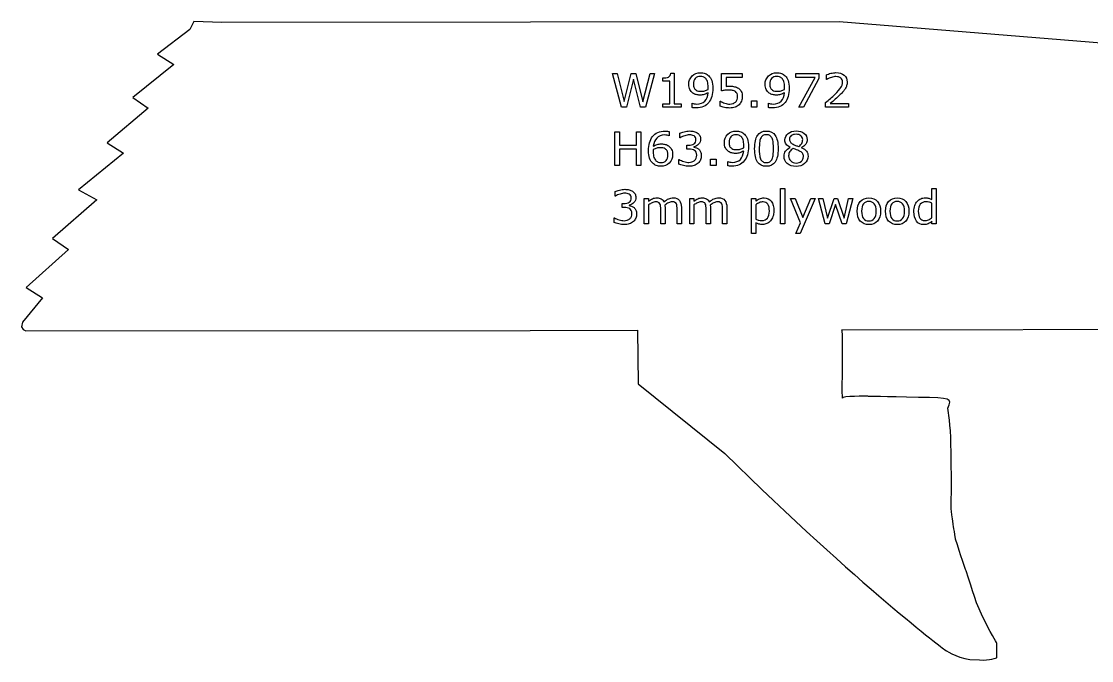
# Model space of a CAD drawing. Extents: x 81 to 204, y 60 to 194.
# Drawn here: x 113.02 to 138.72, y 60.87 to 76.21 of the extents above; entities that cross this region are included whole.
import ezdxf

# ---------------------------------------------------------------- set-up
doc = ezdxf.new("R2010")
doc.units = 0
doc.layers.add('Layer_1', color=7, linetype='CONTINUOUS')

msp = doc.modelspace()

# ---------------------------------------------------------------- linework, layer by layer
at = {"layer": 'Layer_1', "color": 5}
for points in [[(117.154826, 76.209217), (117.063957, 76.016769), (116.289953, 75.426177), (116.679397, 75.173208), (115.69521, 74.383424), (116.059593, 74.123563), (115.079324, 73.298576), (115.468766, 73.045607), (114.388492, 72.164367), (114.831493, 71.927726), (113.762502, 70.996609), (114.151885, 70.736747), (113.134114, 69.824255), (113.523558, 69.571288), (113.045907, 68.98846), (113.018277, 68.880493), (113.063528, 68.81263), (113.063528, 68.81263), (113.123872, 68.778763), (125.232402, 68.79149), (127.811984, 68.793871), (127.827171, 67.505798), (127.827171, 67.505798), (129.912521, 65.838725)], [(140.504885, 75.561067), (140.037092, 75.599271), (132.658444, 76.200922), (117.830058, 76.186132), (117.154826, 76.209217)], [(132.720066, 68.809116), (141.422674, 68.82396), (141.422674, 72.047751), (141.422674, 72.047751), (140.890805, 72.047751), (140.890805, 74.551073)], [(132.733666, 68.629472), (132.731284, 68.712109)], [(132.734433, 67.167043), (132.726628, 67.355374), (132.727686, 67.41966), (132.734724, 67.774857)], [(135.303625, 66.638319), (135.268197, 66.927256)], [(135.348416, 64.883518), (135.348416, 65.342862)], [(136.106781, 61.910848), (135.95115, 62.252381)], [(136.443215, 60.936556), (136.443165, 61.288234)], [(135.790595, 60.896382), (136.026405, 60.881248)]]:
    msp.add_lwpolyline(points, dxfattribs=at)
at = {"layer": 'Layer_1', "color": 7}
for points in [[(128.218798, 74.961964), (128.007142, 74.147616), (127.885182, 74.147616), (127.713999, 74.823595), (127.546645, 74.147616), (127.427418, 74.147616), (127.211937, 74.961964), (127.322961, 74.961964), (127.494141, 74.28489), (127.662591, 74.961964), (127.77252, 74.961964), (127.942607, 74.278329), (128.112697, 74.961964)], [(132.169667, 74.840002), (131.80105, 74.147616), (131.684011, 74.147616), (132.076145, 74.866254), (131.612367, 74.866254), (131.612367, 74.961964), (132.169667, 74.961964)], [(129.509438, 74.627229)], [(129.619981, 74.603703)], [(131.34268, 74.627229)], [(131.453221, 74.603703)], [(130.327683, 74.40626)], [(130.677153, 74.147616), (130.546441, 74.147616), (130.546441, 74.303485), (130.677153, 74.303485)], [(127.893932, 72.747529), (127.785646, 72.747529), (127.785646, 73.146227), (127.379291, 73.146227), (127.379291, 72.747529), (127.271005, 72.747529), (127.271005, 73.561877), (127.379291, 73.561877), (127.379291, 73.242482), (127.785646, 73.242482), (127.785646, 73.561877), (127.893932, 73.561877)], [(131.779193, 73.372117)], [(128.544256, 73.007339)], [(128.655207, 73.011694)], [(129.28473, 73.139662)], [(130.364807, 73.227171)], [(130.475371, 73.203641)], [(131.188513, 73.154977)], [(129.699279, 72.747529), (129.568567, 72.747529), (129.568567, 72.903398), (129.699279, 72.903398)], [(131.044633, 72.906665)], [(131.796147, 72.964119)], [(131.908791, 72.974494)], [(131.350398, 71.347444), (131.247579, 71.347444), (131.247579, 72.198434), (131.350398, 72.198434)], [(132.078881, 71.95834), (131.722294, 71.122117), (131.612367, 71.122117), (131.726122, 71.376977), (131.482748, 71.95834), (131.594318, 71.95834), (131.781907, 71.505501), (131.97114, 71.95834)], [(132.981827, 71.95834), (132.822675, 71.347444), (132.727515, 71.347444), (132.570551, 71.818331), (132.414682, 71.347444), (132.320067, 71.347444), (132.159274, 71.95834), (132.26647, 71.95834), (132.378585, 71.485265), (132.531173, 71.95834), (132.615945, 71.95834), (132.772359, 71.485265), (132.87846, 71.95834)], [(127.729321, 71.739577)], [(130.98014, 71.65753)], [(131.086246, 71.660279)], [(133.544596, 71.652619)], [(133.650696, 71.652619)], [(134.224951, 71.652619)], [(134.331051, 71.652619)], [(134.883427, 71.497849)]]:
    msp.add_lwpolyline(points, close=True, dxfattribs=at)
for points in [[(128.861415, 74.147616), (128.420606, 74.147616), (128.420606, 74.230746), (128.590148, 74.230746), (128.590148, 74.776563), (128.420606, 74.776563), (128.420606, 74.850943)], [(128.610389, 74.964713), (128.695159, 74.964713), (128.695159, 74.230762), (128.86142, 74.230762), (128.861415, 74.147616)], [(129.832171, 74.542475), (129.832171, 74.961954), (130.322201, 74.961954), (130.322201, 74.866243), (129.937724, 74.866243), (129.937724, 74.649669)], [(132.355069, 74.813218), (132.349592, 74.813218), (132.349592, 74.928069)], [(129.797162, 74.178229), (129.797162, 74.293624), (129.804808, 74.293624)], [(129.122842, 74.144325), (129.122842, 74.248785), (129.128319, 74.248785)], [(130.956082, 74.144325), (130.956082, 74.248785), (130.961559, 74.248785)], [(132.880648, 74.147616), (132.329364, 74.147616), (132.329364, 74.261919)], [(132.442561, 74.241139), (132.880634, 74.241139), (132.880648, 74.147616)], [(128.575917, 73.564628), (128.575917, 73.460168), (128.57044, 73.460168)], [(128.837362, 73.413104), (128.831885, 73.413104), (128.831885, 73.527409)], [(129.045748, 73.144028), (128.996525, 73.144028), (128.996525, 73.234815), (129.03481, 73.234815)], [(129.167144, 73.200366), (129.167144, 73.192719)], [(131.480563, 73.182321), (131.480563, 73.185602)], [(131.751282, 73.181226), (131.751282, 73.177945)], [(128.808364, 72.781986), (128.808364, 72.896288), (128.816566, 72.896288)], [(129.978206, 72.744237), (129.978206, 72.848698), (129.983682, 72.848698)], [(127.281953, 72.013019), (127.276476, 72.013019), (127.276476, 72.127322)], [(128.078733, 71.803559), (128.078733, 71.347438), (127.975913, 71.347438), (127.975913, 71.958335), (128.078733, 71.958335), (128.078733, 71.890517)], [(129.168176, 71.803559), (129.168176, 71.347438), (129.065356, 71.347438), (129.065356, 71.958335), (129.168176, 71.958335), (129.168176, 71.890517)], [(130.651454, 71.378069), (130.651454, 71.122117), (130.548634, 71.122117), (130.548634, 71.95834), (130.651454, 71.95834), (130.651454, 71.894351)], [(134.88343, 71.933731), (134.88343, 72.198436), (134.986249, 72.198436), (134.986247, 71.347444)], [(127.490315, 71.743938), (127.441092, 71.743938), (127.441092, 71.834727), (127.479375, 71.834727)], [(127.611735, 71.800278), (127.611735, 71.792632)], [(128.47306, 71.738485), (128.47306, 71.347446), (128.37024, 71.347446), (128.37024, 71.695281)], [(128.867376, 71.74397), (128.867432, 71.347444)], [(129.562503, 71.738485), (129.562503, 71.347446), (129.459683, 71.347446), (129.459683, 71.695281)], [(129.956817, 71.74397), (129.956872, 71.347444)], [(130.651448, 71.807935), (130.651448, 71.461741)], [(134.883427, 71.497844), (134.883427, 71.848411)], [(127.252958, 71.381898), (127.252958, 71.496203), (127.26116, 71.496203)], [(128.867432, 71.347444), (128.764612, 71.347444), (128.764612, 71.695278)], [(129.956872, 71.347444), (129.854055, 71.347444), (129.854055, 71.695278)], [(134.986247, 71.347444), (134.883427, 71.347444), (134.883427, 71.411431)]]:
    msp.add_lwpolyline(points, dxfattribs=at)
for points in [[(128.420606, 74.850943), (128.443575, 74.850943), (128.468186, 74.852768), (128.494438, 74.856419)], [(128.494438, 74.856419), (128.52069, 74.860423), (128.540561, 74.866077), (128.554051, 74.873379)], [(128.554051, 74.873379), (128.570826, 74.882498), (128.583952, 74.893984), (128.593429, 74.907836)], [(128.593429, 74.907836), (128.603272, 74.922053), (128.608925, 74.941012), (128.610389, 74.964713)], [(129.043536, 74.697228), (129.043536, 74.780358), (129.070881, 74.847992), (129.125573, 74.900131)], [(129.125573, 74.900131), (129.180264, 74.95227), (129.246986, 74.978339), (129.32574, 74.978339)], [(129.199963, 74.839997), (129.1697, 74.807183), (129.154568, 74.761061), (129.154568, 74.70163)], [(129.324658, 74.88922), (129.272154, 74.88922), (129.230589, 74.872812), (129.199963, 74.839997)], [(129.388645, 74.878292), (129.368957, 74.885577), (129.347628, 74.88922), (129.324658, 74.88922)], [(129.32574, 74.978339), (129.365117, 74.978339), (129.401578, 74.972139), (129.435122, 74.959739)], [(129.443882, 74.843291), (129.426755, 74.859695), (129.408342, 74.871362), (129.388645, 74.878292)], [(129.435122, 74.959739), (129.468666, 74.947709), (129.498017, 74.929479), (129.523175, 74.905047)], [(129.492013, 74.763442), (129.480353, 74.797715), (129.46431, 74.824331), (129.443882, 74.843291)], [(129.523175, 74.905047), (129.554167, 74.874786), (129.578048, 74.835773), (129.594819, 74.788009)], [(129.594819, 74.788009), (129.611594, 74.740611), (129.619981, 74.679176), (129.619981, 74.603703)], [(130.876773, 74.697228), (130.876773, 74.780358), (130.904118, 74.847992), (130.95881, 74.900131)], [(130.95881, 74.900131), (131.013501, 74.95227), (131.080224, 74.978339), (131.15898, 74.978339)], [(131.033203, 74.839997), (131.002941, 74.807183), (130.987811, 74.761061), (130.987811, 74.70163)], [(131.157898, 74.88922), (131.105396, 74.88922), (131.063831, 74.872812), (131.033203, 74.839997)], [(131.221887, 74.878292), (131.202199, 74.885577), (131.180869, 74.88922), (131.157898, 74.88922)], [(131.15898, 74.978339), (131.198357, 74.978339), (131.234818, 74.972139), (131.268362, 74.959739)], [(131.277125, 74.843291), (131.259997, 74.859695), (131.241585, 74.871362), (131.221887, 74.878292)], [(131.268362, 74.959739), (131.301905, 74.947709), (131.331256, 74.929479), (131.356412, 74.905047)], [(131.325252, 74.763442), (131.313593, 74.797715), (131.29755, 74.824331), (131.277125, 74.843291)], [(131.356412, 74.905047), (131.387404, 74.874786), (131.411286, 74.835773), (131.428059, 74.788009)], [(131.428059, 74.788009), (131.444833, 74.740611), (131.453221, 74.679176), (131.453221, 74.603703)], [(132.349592, 74.928069), (132.375479, 74.940839), (132.409934, 74.952506), (132.452957, 74.96307)], [(132.468279, 74.866815), (132.42963, 74.855156), (132.391893, 74.83729), (132.355069, 74.813218)], [(132.452957, 74.96307), (132.496345, 74.973636), (132.538275, 74.978919), (132.578748, 74.978919)], [(132.57602, 74.884304), (132.542841, 74.884304), (132.506927, 74.878474), (132.468279, 74.866815)], [(132.69251, 74.848207), (132.664801, 74.872271), (132.625971, 74.884304), (132.57602, 74.884304)], [(132.578748, 74.978919), (132.662241, 74.978919), (132.727688, 74.958683), (132.775087, 74.91821)], [(132.734624, 74.749216), (132.734624, 74.79151), (132.720586, 74.824507), (132.69251, 74.848207)], [(132.775087, 74.91821), (132.822486, 74.878105), (132.846186, 74.823596), (132.846186, 74.754684)], [(129.067613, 74.574172), (129.051562, 74.608447), (129.043536, 74.649465), (129.043536, 74.697228)], [(129.140352, 74.489403), (129.108267, 74.511643), (129.084021, 74.5399), (129.067613, 74.574172)], [(129.154568, 74.70163), (129.154568, 74.666993), (129.159489, 74.638736), (129.169332, 74.61686)], [(129.169332, 74.61686), (129.179174, 74.594983), (129.195764, 74.57584), (129.2191, 74.559433)], [(129.2191, 74.559433), (129.235504, 74.548126), (129.253552, 74.540471), (129.273244, 74.536467)], [(129.273244, 74.536467), (129.292933, 74.532815), (129.31481, 74.53099), (129.338874, 74.53099)], [(129.338874, 74.53099), (129.367314, 74.53099), (129.396117, 74.534817), (129.425285, 74.542473)], [(129.425285, 74.542473), (129.454454, 74.550128), (129.4818, 74.561248), (129.507321, 74.575834)], [(129.509501, 74.627261), (129.509501, 74.683774), (129.503672, 74.729168), (129.492013, 74.763442)], [(129.507321, 74.575834), (129.507674, 74.583489), (129.508027, 74.590959), (129.50838, 74.598244)], [(129.50838, 74.598244), (129.509085, 74.6059), (129.509438, 74.615561), (129.509438, 74.627229)], [(129.619978, 74.60374), (129.619978, 74.532641), (129.611776, 74.468105), (129.595372, 74.410133)], [(129.908737, 74.555599), (129.879204, 74.551224), (129.853682, 74.54685), (129.832171, 74.542475)], [(130.001711, 74.56216), (129.969626, 74.56216), (129.938634, 74.559973), (129.908737, 74.555599)], [(129.937724, 74.649669), (129.953405, 74.65108), (129.969448, 74.652173), (129.985852, 74.65295)], [(129.985852, 74.65295), (130.002256, 74.653655), (130.016476, 74.654008), (130.028511, 74.654008)], [(130.092498, 74.553403), (130.065517, 74.559241), (130.035255, 74.56216), (130.001711, 74.56216)], [(130.028511, 74.654008), (130.072627, 74.654008), (130.111275, 74.65018), (130.144454, 74.642525)], [(130.161956, 74.524415), (130.142996, 74.538279), (130.119843, 74.547942), (130.092498, 74.553403)], [(130.144454, 74.642525), (130.177634, 74.63524), (130.208079, 74.622114), (130.235788, 74.603147)], [(130.201882, 74.477928), (130.192392, 74.497253), (130.179083, 74.512749), (130.161956, 74.524415)], [(130.235788, 74.603147), (130.264957, 74.583093), (130.287563, 74.557206), (130.303606, 74.525486)], [(130.303606, 74.525486), (130.319657, 74.493765), (130.327683, 74.454023), (130.327683, 74.40626)], [(130.90085, 74.574172), (130.884799, 74.608447), (130.876773, 74.649465), (130.876773, 74.697228)], [(130.973589, 74.489403), (130.941504, 74.511643), (130.917258, 74.5399), (130.90085, 74.574172)], [(130.987811, 74.70163), (130.987811, 74.666993), (130.992732, 74.638736), (131.002574, 74.61686)], [(131.002574, 74.61686), (131.012417, 74.594983), (131.029006, 74.57584), (131.052342, 74.559433)], [(131.052342, 74.559433), (131.068747, 74.548126), (131.086795, 74.540471), (131.106487, 74.536467)], [(131.106487, 74.536467), (131.126175, 74.532815), (131.148051, 74.53099), (131.172114, 74.53099)], [(131.172114, 74.53099), (131.200555, 74.53099), (131.229359, 74.534817), (131.258527, 74.542473)], [(131.258527, 74.542473), (131.287695, 74.550128), (131.31504, 74.561248), (131.340564, 74.575834)], [(131.342741, 74.627261), (131.342741, 74.683774), (131.336912, 74.729168), (131.325252, 74.763442)], [(131.340564, 74.575834), (131.340916, 74.583489), (131.341269, 74.590959), (131.341622, 74.598244)], [(131.341622, 74.598244), (131.342328, 74.6059), (131.34268, 74.615561), (131.34268, 74.627229)], [(131.453215, 74.60374), (131.453215, 74.532641), (131.445013, 74.468105), (131.428609, 74.410133)], [(132.551956, 74.458261), (132.621961, 74.526077), (132.669907, 74.579857), (132.695794, 74.619599)], [(132.749377, 74.524984), (132.730417, 74.503108), (132.707264, 74.478862), (132.679919, 74.452245)], [(132.695794, 74.619599), (132.721681, 74.659706), (132.734624, 74.702912), (132.734624, 74.749216)], [(132.799693, 74.591706), (132.785476, 74.5691), (132.768704, 74.54686), (132.749377, 74.524984)], [(132.834147, 74.667726), (132.826492, 74.641111), (132.815007, 74.615771), (132.799693, 74.591706)], [(132.846186, 74.754684), (132.846186, 74.723693), (132.842173, 74.694707), (132.834147, 74.667726)], [(129.221841, 74.45112), (129.194861, 74.457682), (129.167698, 74.470443), (129.140352, 74.489403)], [(129.313175, 74.441278), (129.279631, 74.441278), (129.249187, 74.444558), (129.221841, 74.45112)], [(129.2377, 74.225793), (129.318278, 74.225793), (129.381356, 74.249857), (129.426933, 74.297985)], [(129.411071, 74.454401), (129.381173, 74.445652), (129.348541, 74.441278), (129.313175, 74.441278)], [(129.506782, 74.498152), (129.472873, 74.477735), (129.440969, 74.463152), (129.411071, 74.454401)], [(129.426933, 74.297985), (129.472872, 74.346477), (129.499488, 74.4132), (129.506782, 74.498152)], [(129.595372, 74.410133), (129.579321, 74.352161), (129.554892, 74.302757), (129.522085, 74.261919)], [(129.804808, 74.293624), (129.834706, 74.274666), (129.869709, 74.258442), (129.909816, 74.244951)], [(130.102875, 74.236194), (130.127303, 74.243479), (130.148997, 74.25624), (130.167957, 74.274479)], [(130.167957, 74.274479), (130.184008, 74.29016), (130.19604, 74.308936), (130.204051, 74.330809)], [(130.216645, 74.406831), (130.216645, 74.434905), (130.211724, 74.458604), (130.201882, 74.477928)], [(130.204051, 74.330809), (130.212447, 74.352686), (130.216645, 74.378027), (130.216645, 74.406831)], [(130.306882, 74.297469), (130.293017, 74.262831), (130.274058, 74.233663), (130.250004, 74.209963)], [(130.327678, 74.406305), (130.327678, 74.368385), (130.320746, 74.332106), (130.306882, 74.297469)], [(131.055078, 74.45112), (131.028098, 74.457682), (131.000935, 74.470443), (130.973589, 74.489403)], [(131.146412, 74.441278), (131.112869, 74.441278), (131.082424, 74.444558), (131.055078, 74.45112)], [(131.07094, 74.225793), (131.151518, 74.225793), (131.214595, 74.249857), (131.26017, 74.297985)], [(131.244311, 74.454401), (131.214413, 74.445652), (131.18178, 74.441278), (131.146412, 74.441278)], [(131.340019, 74.498152), (131.306111, 74.477735), (131.274209, 74.463152), (131.244311, 74.454401)], [(131.26017, 74.297985), (131.306111, 74.346477), (131.332727, 74.4132), (131.340019, 74.498152)], [(131.428609, 74.410133), (131.412558, 74.352161), (131.38813, 74.302757), (131.355325, 74.261919)], [(132.329364, 74.261919), (132.367648, 74.294735), (132.405931, 74.32755), (132.444215, 74.360365)], [(132.559052, 74.340675), (132.517488, 74.304944), (132.478657, 74.271765), (132.442561, 74.241139)], [(132.444215, 74.360365), (132.482863, 74.393179), (132.518777, 74.425811), (132.551956, 74.458261)], [(132.679919, 74.452245), (132.640907, 74.413961), (132.600618, 74.376771), (132.559052, 74.340675)], [(129.167689, 74.135038), (129.150914, 74.136855), (129.135965, 74.139951), (129.122842, 74.144325)], [(129.128319, 74.248785), (129.138885, 74.243317), (129.153834, 74.238026), (129.173166, 74.23291)], [(129.221286, 74.131757), (129.202326, 74.131757), (129.18446, 74.132851), (129.167689, 74.135038)], [(129.173166, 74.23291), (129.192489, 74.228165), (129.214001, 74.225793), (129.2377, 74.225793)], [(129.39739, 74.165664), (129.34744, 74.143059), (129.288738, 74.131757), (129.221286, 74.131757)], [(129.522085, 74.261919), (129.488906, 74.220355), (129.447341, 74.18827), (129.39739, 74.165664)], [(129.901622, 74.144865), (129.860421, 74.153984), (129.825601, 74.165105), (129.797162, 74.178229)], [(130.030146, 74.130657), (129.985664, 74.130657), (129.942823, 74.135393), (129.901622, 74.144865)], [(129.909816, 74.244951), (129.949922, 74.231828), (129.989299, 74.225266), (130.027947, 74.225266)], [(130.027947, 74.225266), (130.053834, 74.225266), (130.07881, 74.228909), (130.102875, 74.236194)], [(130.155934, 74.150897), (130.119838, 74.137404), (130.077909, 74.130657), (130.030146, 74.130657)], [(130.250004, 74.209963), (130.223752, 74.184441), (130.192395, 74.164753), (130.155934, 74.150897)], [(131.000929, 74.135038), (130.984154, 74.136855), (130.969205, 74.139951), (130.956082, 74.144325)], [(130.961559, 74.248785), (130.972124, 74.243317), (130.987073, 74.238026), (131.006405, 74.23291)], [(131.054525, 74.131757), (131.035565, 74.131757), (131.0177, 74.132851), (131.000929, 74.135038)], [(131.006405, 74.23291), (131.025729, 74.228165), (131.04724, 74.225793), (131.07094, 74.225793)], [(131.230629, 74.165664), (131.180678, 74.143059), (131.121976, 74.131757), (131.054525, 74.131757)], [(131.355325, 74.261919), (131.322146, 74.220355), (131.280581, 74.18827), (131.230629, 74.165664)], [(128.176128, 73.445939), (128.208214, 73.487138), (128.249596, 73.519223), (128.300276, 73.542194)], [(128.300276, 73.542194), (128.350956, 73.565529), (128.410022, 73.577196), (128.477473, 73.577196)], [(128.477473, 73.577196), (128.498985, 73.577196), (128.517034, 73.576288), (128.531617, 73.574471)], [(128.531617, 73.574471), (128.546205, 73.572654), (128.560971, 73.569373), (128.575917, 73.564628)], [(128.831885, 73.527409), (128.857772, 73.540162), (128.892227, 73.55183), (128.93525, 73.562411)], [(128.93525, 73.562411), (128.978638, 73.573347), (129.020567, 73.578815), (129.061038, 73.578815)], [(129.061038, 73.578815), (129.10078, 73.578815), (129.135783, 73.575173), (129.166046, 73.567888)], [(129.166046, 73.567888), (129.196307, 73.560603), (129.223653, 73.548936), (129.248083, 73.532886)], [(129.248083, 73.532886), (129.274335, 73.515388), (129.294206, 73.494241), (129.307696, 73.469444)], [(129.898926, 73.297169), (129.898926, 73.380299), (129.926271, 73.447933), (129.98096, 73.50007)], [(129.98096, 73.50007), (130.035651, 73.552209), (130.102375, 73.578278), (130.18113, 73.578278)], [(130.18113, 73.578278), (130.220507, 73.578278), (130.256968, 73.572078), (130.290512, 73.559678)], [(130.290512, 73.559678), (130.324056, 73.547648), (130.353407, 73.529418), (130.378565, 73.504989)], [(130.378565, 73.504989), (130.409555, 73.474726), (130.433436, 73.435713), (130.450209, 73.38795)], [(130.69356, 73.474371), (130.739135, 73.543646), (130.810233, 73.578283), (130.906853, 73.578283)], [(130.906853, 73.578283), (131.004568, 73.578283), (131.075848, 73.543099), (131.120695, 73.472731)], [(131.352039, 73.366082), (131.352039, 73.427335), (131.377196, 73.478379), (131.427511, 73.519215)], [(131.427511, 73.519215), (131.477826, 73.560051), (131.541815, 73.580469), (131.619477, 73.580469)], [(131.618929, 73.500075), (131.572989, 73.500075), (131.535252, 73.489137), (131.505719, 73.467262)], [(131.733779, 73.465074), (131.703882, 73.488408), (131.665598, 73.500075), (131.618929, 73.500075)], [(131.619477, 73.580469), (131.700783, 73.580469), (131.765683, 73.560963), (131.814176, 73.521951)], [(131.814176, 73.521951), (131.862669, 73.482937), (131.886915, 73.433351), (131.886915, 73.373192)], [(128.078783, 73.105214), (128.078783, 73.177406), (128.086438, 73.241395), (128.101749, 73.29718)], [(128.101749, 73.29718), (128.11743, 73.352964), (128.142223, 73.402551), (128.176128, 73.445939)], [(128.273469, 73.409299), (128.2268, 73.360443), (128.199637, 73.294267), (128.19198, 73.210772)], [(128.19198, 73.210772), (128.222606, 73.229367), (128.252686, 73.243404), (128.282218, 73.252883)], [(128.461058, 73.483134), (128.382668, 73.483134), (128.320138, 73.458522), (128.273469, 73.409299)], [(128.282218, 73.252883), (128.312116, 73.262725), (128.346572, 73.267647), (128.385586, 73.267647)], [(128.385586, 73.267647), (128.420223, 73.267647), (128.450668, 73.264366), (128.47692, 73.257804)], [(128.523952, 73.475488), (128.503535, 73.480585), (128.482571, 73.483134), (128.461058, 73.483134)], [(128.47692, 73.257804), (128.503535, 73.251613), (128.530698, 73.238851), (128.558409, 73.219519)], [(128.57044, 73.460168), (128.560227, 73.465636), (128.544731, 73.470743), (128.523952, 73.475488)], [(128.947836, 73.465608), (128.908824, 73.453208), (128.871999, 73.435707), (128.837362, 73.413104)], [(129.058313, 73.484208), (129.023675, 73.484208), (128.98685, 73.478008), (128.947836, 73.465608)], [(129.03481, 73.234815), (129.090229, 73.234815), (129.134346, 73.2463), (129.16716, 73.269271)], [(129.119019, 73.478731), (129.101154, 73.482383), (129.080919, 73.484208), (129.058313, 73.484208)], [(129.169335, 73.459046), (129.153654, 73.468536), (129.136882, 73.475098), (129.119019, 73.478731)], [(129.279809, 73.263808), (129.248087, 73.230264), (129.210532, 73.209116), (129.167144, 73.200366)], [(129.16716, 73.269271), (129.20034, 73.292606), (129.216931, 73.326514), (129.216931, 73.370996)], [(129.204336, 73.422404), (129.195958, 73.437344), (129.184291, 73.449558), (129.169335, 73.459046)], [(129.216931, 73.370996), (129.216931, 73.390684), (129.212732, 73.40782), (129.204336, 73.422404)], [(129.327936, 73.382486), (129.327936, 73.337274), (129.311894, 73.297715), (129.279809, 73.263808)], [(129.307696, 73.469444), (129.32119, 73.444651), (129.327936, 73.415665), (129.327936, 73.382486)], [(129.922976, 73.174114), (129.906943, 73.208386), (129.898926, 73.249405), (129.898926, 73.297169)], [(130.055329, 73.439912), (130.025068, 73.407096), (130.009937, 73.360973), (130.009937, 73.301543)], [(130.009937, 73.301543), (130.009937, 73.266905), (130.014858, 73.238648), (130.024701, 73.216773)], [(130.180024, 73.489132), (130.127522, 73.489132), (130.085957, 73.472725), (130.055329, 73.439912)], [(130.244014, 73.478205), (130.224325, 73.48549), (130.202996, 73.489132), (130.180024, 73.489132)], [(130.299251, 73.443203), (130.282124, 73.459607), (130.263711, 73.471274), (130.244014, 73.478205)], [(130.347379, 73.363354), (130.335719, 73.397627), (130.319677, 73.424243), (130.299251, 73.443203)], [(130.364868, 73.227173), (130.364868, 73.283688), (130.359038, 73.329082), (130.347379, 73.363354)], [(130.450209, 73.38795), (130.466984, 73.340551), (130.475371, 73.279115), (130.475371, 73.203641)], [(130.625196, 73.153884), (130.625196, 73.298632), (130.647984, 73.405461), (130.69356, 73.474371)], [(130.742761, 73.296627), (130.738387, 73.253238), (130.7362, 73.205658), (130.7362, 73.153884)], [(130.768479, 73.402179), (130.756079, 73.375199), (130.747506, 73.340015), (130.742761, 73.296627)], [(130.821528, 73.466714), (130.799287, 73.452497), (130.781604, 73.430985), (130.768479, 73.402179)], [(130.906845, 73.488039), (130.872573, 73.488039), (130.844134, 73.480931), (130.821528, 73.466714)], [(130.991618, 73.466714), (130.96974, 73.480931), (130.941483, 73.488039), (130.906845, 73.488039)], [(131.044119, 73.403275), (131.031366, 73.431349), (131.013866, 73.452495), (130.991618, 73.466714)], [(131.070366, 73.29936), (131.065991, 73.340195), (131.057243, 73.374834), (131.044119, 73.403275)], [(131.077483, 73.154977), (131.077483, 73.210396), (131.075111, 73.258524), (131.070366, 73.29936)], [(131.120695, 73.472731), (131.165907, 73.402727), (131.188513, 73.296809), (131.188513, 73.154977)], [(131.383212, 73.262167), (131.36243, 73.289878), (131.352039, 73.324516), (131.352039, 73.366082)], [(131.480563, 73.185602), (131.436809, 73.208937), (131.404359, 73.234458), (131.383212, 73.262167)], [(131.505719, 73.467262), (131.476552, 73.445386), (131.461968, 73.415853), (131.461968, 73.378663)], [(131.461968, 73.378663), (131.461968, 73.352411), (131.469261, 73.329624), (131.483849, 73.3103)], [(131.483849, 73.3103), (131.498789, 73.29134), (131.521212, 73.274386), (131.551119, 73.259437)], [(131.551119, 73.259437), (131.564613, 73.252875), (131.583936, 73.244311), (131.609089, 73.233746)], [(131.683469, 73.207499), (131.719565, 73.231562), (131.744541, 73.256538), (131.758396, 73.282426)], [(131.779174, 73.372099), (131.779174, 73.411113), (131.764043, 73.442104), (131.733779, 73.465074)], [(131.852458, 73.264355), (131.829489, 73.228989), (131.795763, 73.20128), (131.751282, 73.181226)], [(131.758396, 73.282426), (131.77226, 73.308313), (131.779193, 73.33821), (131.779193, 73.372117)], [(131.886915, 73.373192), (131.886915, 73.336365), (131.875429, 73.300086), (131.852458, 73.264355)], [(128.103945, 72.924734), (128.08717, 72.974685), (128.078783, 73.034845), (128.078783, 73.105214)], [(128.189855, 73.109601), (128.189502, 73.102316), (128.189326, 73.093018), (128.189326, 73.081708)], [(128.189326, 73.081708), (128.189326, 73.0241), (128.195156, 72.978523), (128.206815, 72.944979)], [(128.191443, 73.133122), (128.190737, 73.125096), (128.190208, 73.117256), (128.189855, 73.109601)], [(128.273479, 73.167031), (128.246864, 73.159746), (128.219518, 73.148443), (128.191443, 73.133122)], [(128.359892, 73.177958), (128.328901, 73.177958), (128.300096, 73.174316), (128.273479, 73.167031)], [(128.423879, 73.172481), (128.403462, 73.176133), (128.382133, 73.177958), (128.359892, 73.177958)], [(128.479664, 73.149516), (128.462889, 73.161193), (128.444294, 73.168848), (128.423879, 73.172481)], [(128.528887, 73.091543), (128.519044, 73.113784), (128.502637, 73.133108), (128.479664, 73.149516)], [(128.498865, 72.867877), (128.529126, 72.900326), (128.544256, 72.946813), (128.544256, 73.007339)], [(128.544206, 73.007321), (128.544206, 73.041228), (128.5391, 73.069302), (128.528887, 73.091543)], [(128.558409, 73.219519), (128.590494, 73.197278), (128.614558, 73.169204), (128.630601, 73.135297)], [(128.655231, 73.011686), (128.655231, 72.928921), (128.627885, 72.861286), (128.573194, 72.808783)], [(128.630601, 73.135297), (128.647005, 73.101388), (128.655207, 73.060187), (128.655207, 73.011694)], [(129.12122, 73.137466), (129.097886, 73.141841), (129.072728, 73.144028), (129.045748, 73.144028)], [(129.180833, 73.114501), (129.164429, 73.125807), (129.144558, 73.133462), (129.12122, 73.137466)], [(129.167144, 73.192719), (129.184642, 73.189809), (129.204695, 73.183609), (129.227305, 73.174119)], [(129.219116, 73.069106), (129.209997, 73.088431), (129.197236, 73.103563), (129.180833, 73.114501)], [(129.233324, 72.996914), (129.233324, 73.026084), (129.228588, 73.050148), (129.219116, 73.069106)], [(129.22073, 72.92363), (129.229126, 72.942954), (129.233324, 72.967382), (129.233324, 72.996914)], [(129.227305, 73.174119), (129.249911, 73.165), (129.269053, 73.153514), (129.28473, 73.139662)], [(129.284722, 73.139662), (129.30222, 73.123982), (129.316622, 73.104293), (129.327929, 73.080597)], [(129.344888, 72.988718), (129.344888, 72.951528), (129.338141, 72.917437), (129.324648, 72.886446)], [(129.327929, 73.080597), (129.339235, 73.056897), (129.344888, 73.026271), (129.344888, 72.988718)], [(129.995713, 73.089341), (129.963628, 73.111582), (129.939382, 73.13984), (129.922976, 73.174114)], [(130.077205, 73.051059), (130.050223, 73.05762), (130.023059, 73.070381), (129.995713, 73.089341)], [(130.024701, 73.216773), (130.034543, 73.194897), (130.051133, 73.175755), (130.074469, 73.159347)], [(130.074469, 73.159347), (130.090873, 73.148041), (130.108921, 73.140386), (130.128613, 73.136382)], [(130.168539, 73.041216), (130.134995, 73.041216), (130.10455, 73.044497), (130.077205, 73.051059)], [(130.128613, 73.136382), (130.148302, 73.13273), (130.170178, 73.130905), (130.194243, 73.130905)], [(130.266435, 73.05434), (130.236537, 73.045591), (130.203905, 73.041216), (130.168539, 73.041216)], [(130.194243, 73.130905), (130.222682, 73.130905), (130.251486, 73.134732), (130.280653, 73.142388)], [(130.362142, 73.098094), (130.328235, 73.077675), (130.296333, 73.06309), (130.266435, 73.05434)], [(130.280653, 73.142388), (130.309823, 73.150043), (130.337168, 73.161163), (130.36269, 73.175749)], [(130.282294, 72.897923), (130.328234, 72.946416), (130.354851, 73.01314), (130.362142, 73.098094)], [(130.36269, 73.175749), (130.363043, 73.183404), (130.363396, 73.190883), (130.363748, 73.198186)], [(130.363748, 73.198186), (130.364454, 73.205841), (130.364807, 73.215503), (130.364807, 73.227171)], [(130.450736, 73.010046), (130.434702, 72.952074), (130.410273, 72.90267), (130.377449, 72.861834)], [(130.475342, 73.203652), (130.475342, 73.132553), (130.46714, 73.068018), (130.450736, 73.010046)], [(130.692467, 72.834489), (130.64762, 72.903764), (130.625196, 73.010229), (130.625196, 73.153884)], [(130.7362, 73.153884), (130.7362, 73.097005), (130.738202, 73.049425), (130.742206, 73.011141)], [(130.742206, 73.011141), (130.74621, 72.972856), (130.754774, 72.938583), (130.767897, 72.908321)], [(131.044675, 72.906681), (131.057445, 72.936214), (131.066009, 72.970851), (131.070366, 73.010593)], [(131.070366, 73.010593), (131.075111, 73.050699), (131.077483, 73.098827), (131.077483, 73.154977)], [(131.188513, 73.154977), (131.188513, 73.00877), (131.165543, 72.901393), (131.119602, 72.832846)], [(131.33016, 72.972308), (131.33016, 73.01752), (131.343286, 73.058356), (131.369538, 73.094816)], [(131.369538, 73.094816), (131.39579, 73.131642), (131.432798, 73.160811), (131.480563, 73.182321)], [(131.470188, 73.084439), (131.4505, 73.053812), (131.440656, 73.019175), (131.440656, 72.980526)], [(131.549489, 73.157178), (131.516676, 73.139311), (131.490242, 73.115065), (131.470188, 73.084439)], [(131.630981, 73.128193), (131.610562, 73.135125), (131.583398, 73.144787), (131.549489, 73.157178)], [(131.609089, 73.233746), (131.634613, 73.22318), (131.659406, 73.214431), (131.683469, 73.207499)], [(131.687311, 73.105756), (131.670183, 73.113782), (131.651407, 73.121261), (131.630981, 73.128193)], [(131.773724, 73.044502), (131.759136, 73.064919), (131.730332, 73.085337), (131.687311, 73.105756)], [(131.751282, 73.177945), (131.802327, 73.156068), (131.84134, 73.129086), (131.86832, 73.097001)], [(131.796134, 72.964106), (131.796134, 72.99765), (131.788664, 73.024449), (131.773724, 73.044502)], [(131.86832, 73.097001), (131.895301, 73.064916), (131.908791, 73.02408), (131.908791, 72.974494)], [(128.176684, 72.804414), (128.145329, 72.834676), (128.121083, 72.874782), (128.103945, 72.924734)], [(128.263642, 72.749175), (128.230828, 72.761575), (128.201842, 72.779988), (128.176684, 72.804414)], [(128.206815, 72.944979), (128.218845, 72.911801), (128.235252, 72.88555), (128.256038, 72.866226)], [(128.256038, 72.866226), (128.272813, 72.850175), (128.29086, 72.838325), (128.31018, 72.830677)], [(128.373026, 72.730574), (128.332919, 72.730574), (128.296457, 72.736774), (128.263642, 72.749175)], [(128.31018, 72.830677), (128.32987, 72.823392), (128.3512, 72.819749), (128.374169, 72.819749)], [(128.573194, 72.808783), (128.518868, 72.756644), (128.452145, 72.730574), (128.373026, 72.730574)], [(128.374169, 72.819749), (128.427036, 72.819749), (128.468602, 72.835792), (128.498865, 72.867877)], [(128.916105, 72.746984), (128.872353, 72.757549), (128.836439, 72.769217), (128.808364, 72.781986)], [(128.816566, 72.896288), (128.847557, 72.875871), (128.884018, 72.858918), (128.925947, 72.845427)], [(129.049552, 72.73058), (129.00434, 72.73058), (128.959858, 72.736048), (128.916105, 72.746984)], [(128.925947, 72.845427), (128.967876, 72.831934), (129.008348, 72.825187), (129.047362, 72.825187)], [(129.047362, 72.825187), (129.070331, 72.825187), (129.094759, 72.829014), (129.120646, 72.83667)], [(129.170964, 72.748624), (129.13414, 72.736594), (129.093669, 72.73058), (129.049552, 72.73058)], [(129.120646, 72.83667), (129.146533, 72.844325), (129.167498, 72.855628), (129.18354, 72.870579)], [(129.267768, 72.805502), (129.240422, 72.77998), (129.208154, 72.761021), (129.170964, 72.748624)], [(129.18354, 72.870579), (129.200315, 72.886612), (129.212711, 72.904296), (129.22073, 72.92363)], [(129.324648, 72.886446), (129.311154, 72.855454), (129.292194, 72.828473), (129.267768, 72.805502)], [(130.023052, 72.734951), (130.006278, 72.736767), (129.991329, 72.739863), (129.978206, 72.744237)], [(129.983682, 72.848698), (129.994248, 72.843229), (130.009197, 72.837947), (130.028529, 72.832849)], [(130.076649, 72.73167), (130.057689, 72.73167), (130.039823, 72.732763), (130.023052, 72.734951)], [(130.028529, 72.832849), (130.047853, 72.828104), (130.069364, 72.825732), (130.093064, 72.825732)], [(130.252753, 72.765579), (130.202803, 72.742973), (130.144102, 72.73167), (130.076649, 72.73167)], [(130.093064, 72.825732), (130.173642, 72.825732), (130.236718, 72.849796), (130.282294, 72.897923)], [(130.377449, 72.861834), (130.34427, 72.820268), (130.302705, 72.788183), (130.252753, 72.765579)], [(130.906853, 72.730574), (130.809139, 72.730574), (130.737677, 72.765213), (130.692467, 72.834489)], [(130.767897, 72.908321), (130.779927, 72.879882), (130.796881, 72.858188), (130.81876, 72.843239)], [(130.81876, 72.843239), (130.841001, 72.828281), (130.870351, 72.820803), (130.906811, 72.820803)], [(130.906811, 72.820803), (130.941085, 72.820803), (130.969524, 72.827911), (130.992129, 72.842128)], [(131.119602, 72.832846), (131.074025, 72.764665), (131.003109, 72.730574), (130.906853, 72.730574)], [(130.992129, 72.842128), (131.014735, 72.856345), (131.032236, 72.877857), (131.044633, 72.906665)], [(131.408368, 72.7973), (131.35623, 72.842875), (131.33016, 72.901211), (131.33016, 72.972308)], [(131.619477, 72.728934), (131.531242, 72.728934), (131.460872, 72.751722), (131.408368, 72.7973)], [(131.440656, 72.980526), (131.440656, 72.931305), (131.45761, 72.890652), (131.491519, 72.858566)], [(131.491519, 72.858566), (131.525426, 72.826481), (131.568449, 72.810439), (131.620588, 72.810439)], [(131.826209, 72.79894), (131.771518, 72.752269), (131.702607, 72.728934), (131.619477, 72.728934)], [(131.620588, 72.810439), (131.67382, 72.810439), (131.716298, 72.824111), (131.748019, 72.851454)], [(131.748019, 72.851454), (131.780104, 72.8788), (131.796147, 72.916355), (131.796147, 72.964119)], [(131.908791, 72.974496), (131.908791, 72.904128), (131.881264, 72.845609), (131.826209, 72.79894)], [(127.276476, 72.127322), (127.302363, 72.140092), (127.336818, 72.151759), (127.379841, 72.162323)], [(127.392427, 72.06552), (127.353415, 72.05312), (127.316591, 72.03562), (127.281953, 72.013019)], [(127.379841, 72.162323), (127.423229, 72.17326), (127.465159, 72.178728), (127.505629, 72.178728)], [(127.502904, 72.084121), (127.468267, 72.084121), (127.431441, 72.07792), (127.392427, 72.06552)], [(127.56361, 72.078644), (127.545745, 72.082295), (127.52551, 72.084121), (127.502904, 72.084121)], [(127.505629, 72.178728), (127.545372, 72.178728), (127.580374, 72.175085), (127.610637, 72.1678)], [(127.613926, 72.058959), (127.598245, 72.068431), (127.581473, 72.074992), (127.56361, 72.078644)], [(127.610637, 72.1678), (127.640898, 72.160515), (127.668244, 72.148848), (127.692674, 72.132799)], [(127.611727, 71.869181), (127.644906, 71.892515), (127.661495, 71.926424), (127.661495, 71.970905)], [(127.648928, 72.022316), (127.640549, 72.037274), (127.628882, 72.049488), (127.613926, 72.058959)], [(127.661495, 71.970905), (127.661495, 71.990594), (127.657306, 72.007731), (127.648928, 72.022316)], [(127.692674, 72.132799), (127.718924, 72.115301), (127.738795, 72.094154), (127.752287, 72.069357)], [(127.772528, 71.982399), (127.772528, 71.937189), (127.756485, 71.897629), (127.7244, 71.86372)], [(127.752287, 72.069357), (127.765781, 72.044564), (127.772528, 72.015578), (127.772528, 71.982399)], [(128.17444, 71.952866), (128.206527, 71.967824), (128.240618, 71.975303), (128.276712, 71.975303)], [(128.276712, 71.975303), (128.318279, 71.975303), (128.353464, 71.966554), (128.382268, 71.949056)], [(128.561105, 71.951792), (128.595379, 71.967473), (128.632022, 71.975313), (128.671034, 71.975313)], [(128.671034, 71.975313), (128.738122, 71.975313), (128.787526, 71.954895), (128.819246, 71.91406)], [(129.263883, 71.952866), (129.295969, 71.967824), (129.330059, 71.975303), (129.366156, 71.975303)], [(129.366156, 71.975303), (129.407722, 71.975303), (129.442906, 71.966554), (129.471708, 71.949056)], [(129.650548, 71.951792), (129.684821, 71.967473), (129.721464, 71.975313), (129.760477, 71.975313)], [(129.760477, 71.975313), (129.827565, 71.975313), (129.876969, 71.954895), (129.908689, 71.91406)], [(130.743333, 71.951779), (130.777605, 71.96746), (130.814066, 71.9753), (130.852714, 71.9753)], [(130.852714, 71.9753), (130.926366, 71.9753), (130.983609, 71.947408), (131.024445, 71.891623)], [(133.162852, 71.888337), (133.213897, 71.946309), (133.282626, 71.975295), (133.369037, 71.975295)], [(133.369037, 71.975295), (133.454719, 71.975295), (133.523083, 71.946309), (133.574129, 71.888337)], [(133.843207, 71.888337), (133.894252, 71.946309), (133.96298, 71.975295), (134.049392, 71.975295)], [(134.049392, 71.975295), (134.135074, 71.975295), (134.203438, 71.946309), (134.254483, 71.888337)], [(134.617087, 71.953422), (134.650266, 71.968009), (134.684538, 71.975303), (134.719904, 71.975303)], [(134.719904, 71.975303), (134.751991, 71.975303), (134.780431, 71.971837), (134.805224, 71.964905)], [(134.805224, 71.964905), (134.830017, 71.958343), (134.856086, 71.947952), (134.88343, 71.933731)], [(127.479375, 71.834727), (127.534796, 71.834727), (127.578914, 71.846212), (127.611727, 71.869181)], [(127.565788, 71.737376), (127.542453, 71.741751), (127.517296, 71.743938), (127.490315, 71.743938)], [(127.625401, 71.71441), (127.608997, 71.725717), (127.589126, 71.733372), (127.565788, 71.737376)], [(127.7244, 71.86372), (127.692678, 71.830176), (127.655123, 71.809029), (127.611735, 71.800278)], [(127.611735, 71.792632), (127.629233, 71.789721), (127.649287, 71.783521), (127.671896, 71.774031)], [(127.663683, 71.669018), (127.654564, 71.688342), (127.641803, 71.703472), (127.625401, 71.71441)], [(127.671896, 71.774031), (127.694502, 71.764912), (127.713644, 71.753427), (127.729321, 71.739577)], [(127.729313, 71.739577), (127.746811, 71.723896), (127.761213, 71.704208), (127.77252, 71.680512)], [(128.078733, 71.890517), (128.110818, 71.917134), (128.14272, 71.937917), (128.17444, 71.952866)], [(128.162958, 71.856611), (128.134882, 71.842746), (128.106807, 71.825063), (128.078733, 71.803559)], [(128.247727, 71.877407), (128.219653, 71.877407), (128.191397, 71.870475), (128.162958, 71.856611)], [(128.315543, 71.865368), (128.299862, 71.873394), (128.277257, 71.877407), (128.247727, 71.877407)], [(128.35164, 71.830367), (128.343261, 71.846048), (128.331229, 71.857715), (128.315543, 71.865368)], [(128.366404, 71.771846), (128.364216, 71.796276), (128.359295, 71.815783), (128.35164, 71.830367)], [(128.37024, 71.695281), (128.37024, 71.722261), (128.368961, 71.747783), (128.366404, 71.771846)], [(128.382268, 71.949056), (128.411436, 71.931558), (128.43313, 71.907312), (128.44735, 71.876317)], [(128.44735, 71.876317), (128.488914, 71.911319), (128.526833, 71.936478), (128.561105, 71.951792)], [(128.555687, 71.855523), (128.526884, 71.841306), (128.498081, 71.823076), (128.469276, 71.800834)], [(128.469276, 71.800834), (128.470335, 71.792455), (128.471243, 71.782611), (128.472001, 71.771301)], [(128.472001, 71.771301), (128.472707, 71.760365), (128.47306, 71.749426), (128.47306, 71.738485)], [(128.642099, 71.877404), (128.613295, 71.877404), (128.584491, 71.870111), (128.555687, 71.855523)], [(128.709915, 71.865366), (128.694234, 71.873391), (128.671629, 71.877404), (128.642099, 71.877404)], [(128.746012, 71.829816), (128.737633, 71.845497), (128.725601, 71.857347), (128.709915, 71.865366)], [(128.760776, 71.771298), (128.758588, 71.795726), (128.753667, 71.815232), (128.746012, 71.829816)], [(128.764612, 71.695278), (128.764612, 71.721528), (128.763333, 71.746868), (128.760776, 71.771298)], [(128.819246, 71.91406), (128.851333, 71.873589), (128.867376, 71.816892), (128.867376, 71.74397)], [(129.168176, 71.890517), (129.200261, 71.917134), (129.232163, 71.937917), (129.263883, 71.952866)], [(129.252398, 71.856611), (129.224324, 71.842746), (129.19625, 71.825063), (129.168176, 71.803559)], [(129.33717, 71.877407), (129.309095, 71.877407), (129.280837, 71.870475), (129.252398, 71.856611)], [(129.404986, 71.865368), (129.389305, 71.873394), (129.3667, 71.877407), (129.33717, 71.877407)], [(129.441083, 71.830367), (129.432704, 71.846048), (129.420672, 71.857715), (129.404986, 71.865368)], [(129.455847, 71.771846), (129.453659, 71.796276), (129.448738, 71.815783), (129.441083, 71.830367)], [(129.459683, 71.695281), (129.459683, 71.722261), (129.458404, 71.747783), (129.455847, 71.771846)], [(129.471708, 71.949056), (129.500878, 71.931558), (129.522572, 71.907312), (129.536791, 71.876317)], [(129.536791, 71.876317), (129.578357, 71.911319), (129.616276, 71.936478), (129.650548, 71.951792)], [(129.64513, 71.855523), (129.616325, 71.841306), (129.587522, 71.823076), (129.558719, 71.800834)], [(129.558719, 71.800834), (129.559778, 71.792455), (129.560686, 71.782611), (129.561444, 71.771301)], [(129.561444, 71.771301), (129.56215, 71.760365), (129.562503, 71.749426), (129.562503, 71.738485)], [(129.731542, 71.877404), (129.702738, 71.877404), (129.673934, 71.870111), (129.64513, 71.855523)], [(129.799358, 71.865366), (129.783677, 71.873391), (129.761072, 71.877404), (129.731542, 71.877404)], [(129.835455, 71.829816), (129.827059, 71.845497), (129.815026, 71.857347), (129.799358, 71.865366)], [(129.850219, 71.771298), (129.848031, 71.795726), (129.84311, 71.815232), (129.835455, 71.829816)], [(129.854055, 71.695278), (129.854055, 71.721528), (129.852776, 71.746868), (129.850219, 71.771298)], [(129.908689, 71.91406), (129.940774, 71.873589), (129.956817, 71.816892), (129.956817, 71.74397)], [(130.737311, 71.858251), (130.707415, 71.84548), (130.678794, 71.828709), (130.651448, 71.807935)], [(130.651454, 71.894351), (130.678799, 71.917322), (130.709426, 71.936464), (130.743333, 71.951779)], [(130.826457, 71.877407), (130.796924, 71.877407), (130.767209, 71.871022), (130.737311, 71.858251)], [(130.942403, 71.822715), (130.917244, 71.859176), (130.878596, 71.877407), (130.826457, 71.877407)], [(130.98014, 71.657549), (130.98014, 71.731198), (130.967561, 71.786253), (130.942403, 71.822715)], [(131.024445, 71.891623), (131.065646, 71.836203), (131.086246, 71.759089), (131.086246, 71.660279)], [(133.086832, 71.652619), (133.086832, 71.752156), (133.112172, 71.830728), (133.162852, 71.888337)], [(133.238872, 71.828724), (133.208246, 71.79044), (133.192933, 71.731739), (133.192933, 71.652619)], [(133.369037, 71.886696), (133.313252, 71.886696), (133.269864, 71.867372), (133.238872, 71.828724)], [(133.498108, 71.828724), (133.467117, 71.867372), (133.424093, 71.886696), (133.369037, 71.886696)], [(133.544596, 71.652619), (133.544596, 71.731739), (133.5291, 71.79044), (133.498108, 71.828724)], [(133.574129, 71.888337), (133.625174, 71.830728), (133.650696, 71.752156), (133.650696, 71.652619)], [(133.767187, 71.652619), (133.767187, 71.752156), (133.792527, 71.830728), (133.843207, 71.888337)], [(133.919227, 71.828724), (133.888601, 71.79044), (133.873288, 71.731739), (133.873288, 71.652619)], [(134.049392, 71.886696), (133.993607, 71.886696), (133.950219, 71.867372), (133.919227, 71.828724)], [(134.178463, 71.828724), (134.147472, 71.867372), (134.104448, 71.886696), (134.049392, 71.886696)], [(134.224951, 71.652619), (134.224951, 71.731739), (134.209455, 71.79044), (134.178463, 71.828724)], [(134.254483, 71.888337), (134.305529, 71.830728), (134.331051, 71.752156), (134.331051, 71.652619)], [(134.448635, 71.648246), (134.448635, 71.70002), (134.455928, 71.746142), (134.470516, 71.786612)], [(134.470516, 71.786612), (134.485456, 71.827085), (134.505509, 71.861541), (134.530674, 71.88998)], [(134.530674, 71.88998), (134.555467, 71.917689), (134.584272, 71.938836), (134.617087, 71.953422)], [(134.602863, 71.821059), (134.570778, 71.780951), (134.554735, 71.724073), (134.554735, 71.650423)], [(134.737404, 71.881219), (134.679797, 71.881219), (134.63495, 71.861166), (134.602863, 71.821059)], [(134.809047, 71.874102), (134.787172, 71.878847), (134.76329, 71.881219), (134.737404, 71.881219)], [(134.883427, 71.848411), (134.855718, 71.860811), (134.830925, 71.869375), (134.809047, 71.874102)], [(127.26116, 71.496203), (127.292151, 71.475784), (127.328612, 71.45883), (127.370541, 71.44534)], [(127.370541, 71.44534), (127.41247, 71.431846), (127.452942, 71.425099), (127.491956, 71.425099)], [(127.56524, 71.436582), (127.591127, 71.444237), (127.612091, 71.45554), (127.628134, 71.470491)], [(127.628134, 71.470491), (127.644909, 71.486525), (127.657305, 71.504208), (127.665324, 71.52354)], [(127.677918, 71.596827), (127.677918, 71.625994), (127.673173, 71.650058), (127.663683, 71.669018)], [(127.665324, 71.52354), (127.67372, 71.542863), (127.677918, 71.567292), (127.677918, 71.596827)], [(127.769239, 71.486358), (127.755745, 71.455366), (127.736786, 71.428386), (127.712362, 71.405417)], [(127.78948, 71.58863), (127.78948, 71.55144), (127.782733, 71.517349), (127.769239, 71.486358)], [(127.77252, 71.680512), (127.783826, 71.656812), (127.78948, 71.626185), (127.78948, 71.58863)], [(130.651448, 71.461741), (130.680616, 71.448618), (130.705591, 71.439685), (130.726373, 71.434944)], [(130.79802, 71.427827), (130.855263, 71.427827), (130.899927, 71.447151), (130.932013, 71.4858)], [(130.932013, 71.4858), (130.964098, 71.524448), (130.98014, 71.581692), (130.98014, 71.65753)], [(131.064915, 71.524095), (131.050699, 71.48326), (131.030645, 71.448622), (131.004755, 71.420183)], [(131.086241, 71.660274), (131.086241, 71.610687), (131.079132, 71.565295), (131.064915, 71.524095)], [(133.162852, 71.4169), (133.112172, 71.474508), (133.086832, 71.553081), (133.086832, 71.652619)], [(133.192933, 71.652619), (133.192933, 71.576051), (133.208429, 71.517895), (133.23942, 71.478153)], [(133.23942, 71.478153), (133.270412, 71.438776), (133.313617, 71.419088), (133.369037, 71.419088)], [(133.369037, 71.419088), (133.423728, 71.419088), (133.466569, 71.438594), (133.497561, 71.477608)], [(133.497561, 71.477608), (133.528917, 71.516985), (133.544596, 71.575322), (133.544596, 71.652619)], [(133.650696, 71.652619), (133.650696, 71.553081), (133.625174, 71.474508), (133.574129, 71.4169)], [(133.843207, 71.4169), (133.792527, 71.474508), (133.767187, 71.553081), (133.767187, 71.652619)], [(133.873288, 71.652619), (133.873288, 71.576051), (133.888783, 71.517895), (133.919775, 71.478153)], [(133.919775, 71.478153), (133.950766, 71.438776), (133.993972, 71.419088), (134.049392, 71.419088)], [(134.049392, 71.419088), (134.104083, 71.419088), (134.146924, 71.438594), (134.177916, 71.477608)], [(134.177916, 71.477608), (134.209272, 71.516985), (134.224951, 71.575322), (134.224951, 71.652619)], [(134.331051, 71.652619), (134.331051, 71.553081), (134.305529, 71.474508), (134.254483, 71.4169)], [(134.512624, 71.414717), (134.469964, 71.470865), (134.448635, 71.548708), (134.448635, 71.648246)], [(134.554735, 71.650423), (134.554735, 71.577866), (134.567132, 71.522628), (134.591925, 71.48471)], [(134.591925, 71.48471), (134.616718, 71.447155), (134.65646, 71.428377), (134.711152, 71.428377)], [(134.711152, 71.428377), (134.740321, 71.428377), (134.769854, 71.434762), (134.79975, 71.447533)], [(134.79975, 71.447533), (134.829648, 71.460656), (134.85754, 71.477428), (134.883427, 71.497849)], [(127.360699, 71.346896), (127.316947, 71.357462), (127.281033, 71.369129), (127.252958, 71.381898)], [(127.494144, 71.330492), (127.448934, 71.330492), (127.404452, 71.33596), (127.360699, 71.346896)], [(127.491956, 71.425099), (127.514925, 71.425099), (127.539353, 71.428927), (127.56524, 71.436582)], [(127.615558, 71.348537), (127.578734, 71.336507), (127.538262, 71.330492), (127.494144, 71.330492)], [(127.712362, 71.405417), (127.685016, 71.379893), (127.652748, 71.360933), (127.615558, 71.348537)], [(130.729662, 71.345803), (130.704138, 71.352735), (130.678069, 71.363491), (130.651454, 71.378069)], [(130.726373, 71.434944), (130.74752, 71.430199), (130.771403, 71.427827), (130.79802, 71.427827)], [(130.816072, 71.335405), (130.784352, 71.335405), (130.755549, 71.338871), (130.729662, 71.345803)], [(130.919437, 71.357286), (130.886988, 71.342699), (130.852534, 71.335405), (130.816072, 71.335405)], [(131.004755, 71.420183), (130.980692, 71.393201), (130.952252, 71.372235), (130.919437, 71.357286)], [(133.369037, 71.330489), (133.282626, 71.330489), (133.213897, 71.359293), (133.162852, 71.4169)], [(133.574129, 71.4169), (133.523083, 71.359293), (133.454719, 71.330489), (133.369037, 71.330489)], [(134.049392, 71.330489), (133.96298, 71.330489), (133.894252, 71.359293), (133.843207, 71.4169)], [(134.254483, 71.4169), (134.203438, 71.359293), (134.135074, 71.330489), (134.049392, 71.330489)], [(134.68654, 71.330492), (134.613619, 71.330492), (134.555647, 71.358567), (134.512624, 71.414717)], [(134.791, 71.351817), (134.758915, 71.3376), (134.724095, 71.330492), (134.68654, 71.330492)], [(134.883427, 71.411431), (134.853894, 71.385909), (134.823085, 71.366038), (134.791, 71.351817)]]:
    msp.add_open_spline(points, degree=3, dxfattribs=at)
at = {"layer": 'Layer_1', "color": 5}
for points in [[(132.731284, 68.712109), (132.727818, 68.769037), (132.720066, 68.809116), (132.720066, 68.809116)], [(132.734724, 67.774857), (132.734724, 67.774857), (132.741312, 68.350322), (132.733666, 68.629472)], [(133.34267, 67.209927), (133.34267, 67.209927), (132.691909, 67.22276), (132.734433, 67.167043)], [(134.556092, 67.18495), (133.749666, 67.201725), (133.34267, 67.209927), (133.34267, 67.209927)], [(135.268197, 66.927256), (135.362519, 67.168192), (135.362519, 67.168192), (134.556092, 67.18495)], [(135.348416, 65.342862), (135.348416, 65.802453), (135.338706, 66.349888), (135.303625, 66.638319)], [(129.912521, 65.838725), (133.195212, 62.606305), (135.182757, 61.132224), (135.182757, 61.132224)], [(135.393671, 64.145182), (135.338764, 64.512052), (135.338764, 64.512052), (135.348416, 64.883518)], [(135.449038, 63.778685), (135.449038, 63.778685), (135.393613, 64.145182), (135.393671, 64.145182)], [(135.695053, 63.035648), (135.695053, 63.035648), (135.5695, 63.417298), (135.449038, 63.778685)], [(135.95115, 62.252381), (135.820614, 62.653896), (135.695053, 63.035648), (135.695053, 63.035648)], [(136.443165, 61.288234), (136.443165, 61.288234), (136.262608, 61.569307), (136.106781, 61.910848)], [(135.182757, 61.132224), (135.182757, 61.132224), (135.459592, 60.927227), (135.790595, 60.896382)], [(136.026405, 60.881248), (136.262666, 60.866404), (136.443215, 60.936556), (136.443215, 60.936556)]]:
    msp.add_open_spline(points, degree=3, dxfattribs=at)

doc.saveas('drawing.dxf')
